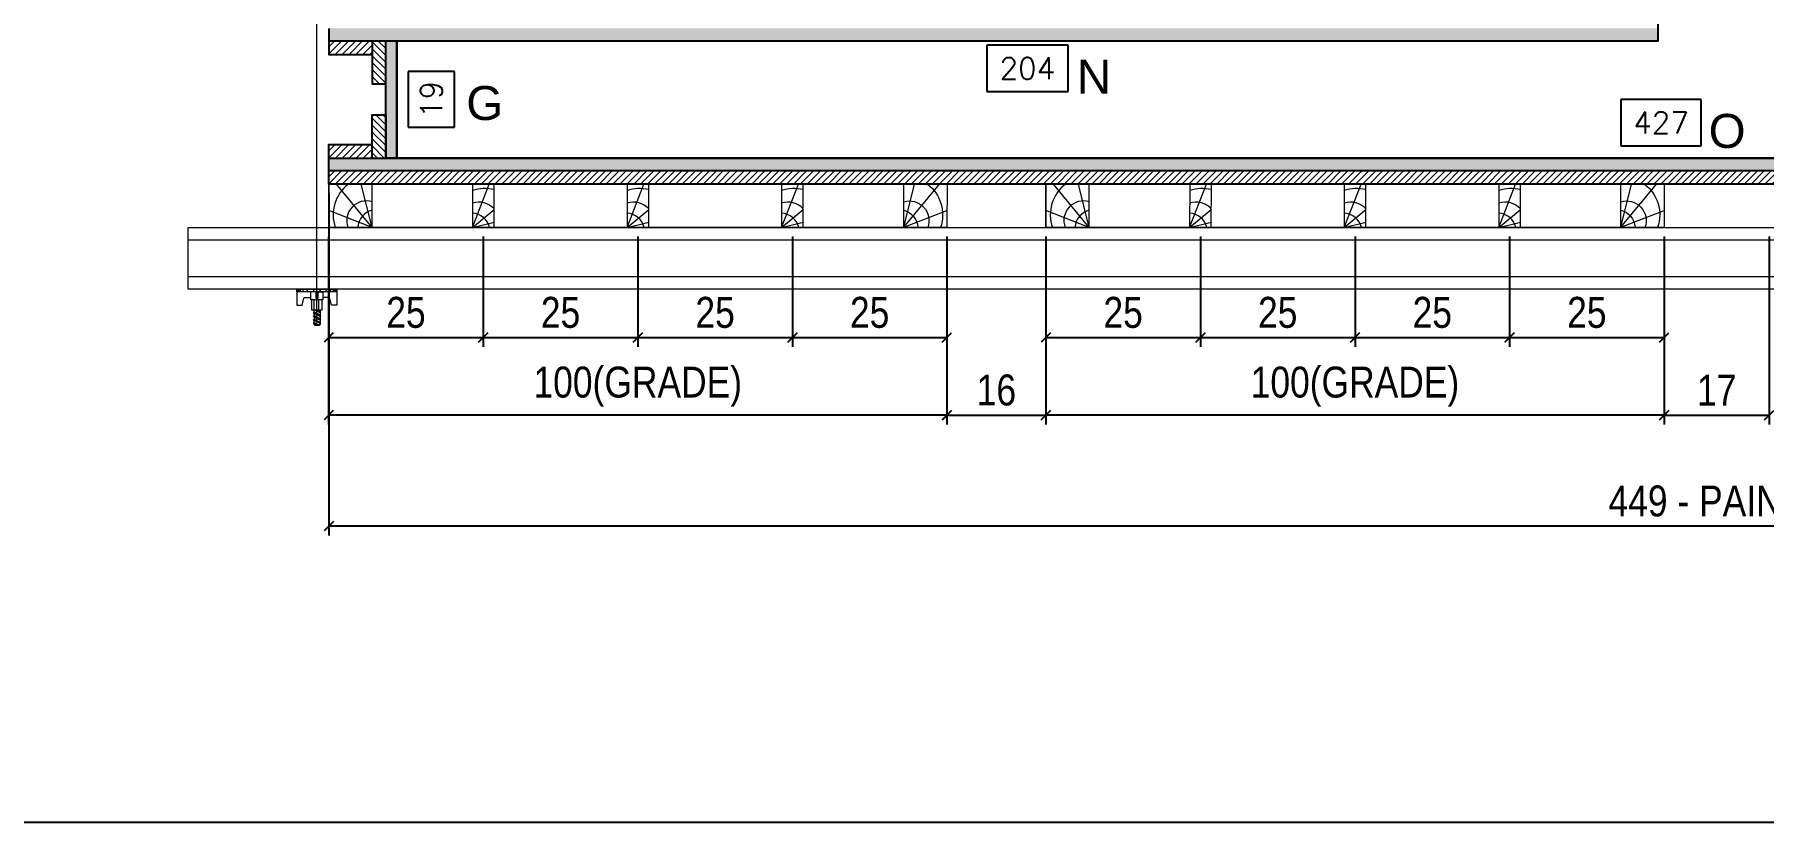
# Model space of a CAD drawing. Extents: x 14400 to 24104, y -21631 to 6985.
# Drawn here: x 21611 to 22171, y 1092 to 1347 of the extents above; entities that cross this region are included whole.
import ezdxf
from ezdxf.enums import TextEntityAlignment as Align

# ---------------------------------------------------------------- set-up
doc = ezdxf.new("R2010")
doc.units = 0
for name, color, linetype in [('CHAPA', 1, 'Continuous'), ('COTA', 241, 'Continuous'), ('MTH-PILAR-SEGUE', 5, 'Continuous'), ('SARRAFO', 251, 'Continuous'), ('TEXTO_GERAL', 7, 'Continuous')]:
    doc.layers.add(name, color=color, linetype=linetype)
for name, color, linetype, lineweight in [('Hachura', 251, 'Continuous', 9), ('Madeira', 126, 'Continuous', 18), ('Perfil Metálico', 224, 'Continuous', 18)]:
    doc.layers.add(name, color=color, linetype=linetype, lineweight=lineweight)
doc.styles.add('ARIAL', font='arial.ttf')
doc.styles.add('COTA TECNICA 2X', font='techl___.ttf', dxfattribs={"height": 10})
doc.styles.add('ROMANS', font='romans.shx')
doc.dimstyles.new('SECAO PILAR', dxfattribs={"dimtxt": 10, "dimasz": 3, "dimexe": 3, "dimexo": 3, "dimgap": 3, "dimtad": 1, "dimdec": 1, "dimlfac": 0.5, "dimzin": 12, "dimdsep": 46, "dimtxsty": 'COTA TECNICA 2X', "dimblk1": 'OBLIQUE', "dimblk2": 'OBLIQUE', "dimsah": 1, "dimcen": 0.9, "dimclrd": 256, "dimclre": 256, "dimclrt": 256, "dimadec": 1, "dimazin": 3, "dimtfac": 1, "dimtdec": 1, "dimtmove": 0, "dimatfit": 3, "dimfxl": 1, "dimtolj": 1, "dimtzin": 12, "dimarcsym": 0})
doc.dimstyles.new('SECÇÃO 2', dxfattribs={"dimtxt": 7, "dimasz": 6, "dimexe": 0.18, "dimexo": 2, "dimgap": -4, "dimtad": 3, "dimdec": 1, "dimlfac": 0.5, "dimzin": 12, "dimdsep": 46, "dimtxsty": 'ROMANS', "dimblk": 'ARCHTICK', "dimcen": 0.09, "dimse1": 1, "dimse2": 1, "dimsd1": 1, "dimsd2": 1, "dimclrd": 180, "dimclre": 5, "dimclrt": 1, "dimadec": 0, "dimazin": 3, "dimtfac": 1, "dimtdec": 1, "dimtofl": 0, "dimtmove": 0, "dimatfit": 3, "dimldrblk": 'ARCHTICK', "dimfxl": 1, "dimtolj": 1, "dimtzin": 0, "dimarcsym": 0})
pattern_1 = [(225, (12582.5476, -20748.7486), (1.12253202, -1.12253202), [])]
pattern_2 = [(315, (44616.3076, -7322.2923), (1.12253202, 1.12253202), [])]

# ---------------------------------------------------------------- blocks, each defined once
blk = doc.blocks.new('*D1153')
at = {"layer": 'COTA', "color": 180, "lineweight": -2, "transparency": 16777216}
for p, q in [((22153.54, 1547.16), (22138.54, 1547.16)), ((22138.54, 1547.16), (22138.54, 1522.16)), ((22153.54, 1522.16), (22153.54, 1547.16)), ((22138.54, 1522.16), (22153.54, 1522.16))]:
    blk.add_line(p, q, dxfattribs=at)
at = {"layer": 'Defpoints', "color": 0, "transparency": 16777216}
for p in [(22136.5, 1724.66), (22157.54, 1724.66), (22136.5, 1344.66)]:
    blk.add_point(p, dxfattribs=at)
at = {"layer": 'COTA', "color": 1, "transparency": 16777216, "insert": (22146.04, 1534.66), "char_height": 7, "attachment_point": 5, "rotation": 90, "style": 'ROMANS'}
blk.add_mtext('\\A1;190', dxfattribs=at)
blk = doc.blocks.new('_ArchTick')
at = {"color": 0, "linetype": 'ByBlock', "const_width": 0.15}
blk.add_lwpolyline([(-0.5, -0.5), (0.5, 0.5)], dxfattribs=at)
blk = doc.blocks.new('*D1168')
at = {"layer": 'COTA', "color": 180, "lineweight": -2, "transparency": 16777216}
for p, q in [((21945.67, 1343.19), (21919.33, 1343.19)), ((21919.33, 1343.19), (21919.33, 1328.19)), ((21945.67, 1328.19), (21945.67, 1343.19)), ((21919.33, 1328.19), (21945.67, 1328.19))]:
    blk.add_line(p, q, dxfattribs=at)
at = {"layer": 'Defpoints', "color": 0, "transparency": 16777216}
for p in [(21728.5, 1344.66), (22136.5, 1344.66), (22136.5, 1324.19)]:
    blk.add_point(p, dxfattribs=at)
at = {"layer": 'COTA', "color": 1, "transparency": 16777216, "insert": (21932.5, 1335.69), "char_height": 7, "attachment_point": 5, "style": 'ROMANS'}
blk.add_mtext('\\A1;204', dxfattribs=at)
blk = doc.blocks.new('*D1165')
at = {"layer": 'COTA', "color": 180, "lineweight": -2, "transparency": 16777216}
for p, q in [((21747.16, 1334.66), (21732.16, 1334.66)), ((21732.16, 1334.66), (21732.16, 1316.66)), ((21747.16, 1316.66), (21747.16, 1334.66)), ((21732.16, 1316.66), (21747.16, 1316.66))]:
    blk.add_line(p, q, dxfattribs=at)
at = {"layer": 'Defpoints', "color": 0, "transparency": 16777216}
for p in [(21728.5, 1344.66), (21728.5, 1306.66), (21751.16, 1306.66)]:
    blk.add_point(p, dxfattribs=at)
at = {"layer": 'COTA', "color": 1, "transparency": 16777216, "insert": (21739.66, 1325.66), "char_height": 7, "attachment_point": 5, "rotation": 90, "style": 'ROMANS'}
blk.add_mtext('\\A1;19', dxfattribs=at)
blk = doc.blocks.new('*D1167')
at = {"layer": 'COTA', "color": 180, "lineweight": -2, "transparency": 16777216}
for p, q in [((22150.5, 1325.66), (22124.5, 1325.66)), ((22124.5, 1325.66), (22124.5, 1310.66)), ((22150.5, 1310.66), (22150.5, 1325.66)), ((22124.5, 1310.66), (22150.5, 1310.66))]:
    blk.add_line(p, q, dxfattribs=at)
at = {"layer": 'Defpoints', "color": 0, "transparency": 16777216}
for p in [(21728.5, 1306.66), (22582.5, 1306.66), (22582.5, 1306.66)]:
    blk.add_point(p, dxfattribs=at)
at = {"layer": 'COTA', "color": 1, "transparency": 16777216, "insert": (22137.5, 1318.16), "char_height": 7, "attachment_point": 5, "style": 'ROMANS'}
blk.add_mtext('\\A1;427', dxfattribs=at)
blk = doc.blocks.new('_Oblique')
at = {"color": 0, "linetype": 'ByBlock', "lineweight": -2}
blk.add_line((-0.5, -0.5), (0.5, 0.5), dxfattribs=at)
blk = doc.blocks.new('*D1171')
at = {"layer": 'COTA', "lineweight": -2, "transparency": 16777216}
for p, q in [((21706.5, 1295.26), (21706.5, 1184.54)), ((22604.5, 1295.26), (22604.5, 1184.54)), ((22604.5, 1187.54), (21706.5, 1187.54))]:
    blk.add_line(p, q, dxfattribs=at)
at = {"layer": 'Defpoints', "color": 0, "transparency": 16777216}
for p in [(21706.5, 1298.26), (22604.5, 1298.26), (21706.5, 1187.54)]:
    blk.add_point(p, dxfattribs=at)
at = {"layer": 'COTA', "lineweight": -2, "transparency": 16777216, "xscale": 3, "yscale": 3, "zscale": 3, "rotation": 180}
blk.add_blockref('_Oblique', (21706.5, 1187.54), dxfattribs=at)
at = {"layer": 'COTA', "lineweight": -2, "transparency": 16777216, "xscale": 3, "yscale": 3, "zscale": 3}
blk.add_blockref('_Oblique', (22604.5, 1187.54), dxfattribs=at)
at = {"layer": 'COTA', "transparency": 16777216, "insert": (22155.5, 1195.64), "char_height": 10, "attachment_point": 5, "style": 'COTA TECNICA 2X'}
blk.add_mtext('\\A1;449 - PAINEL', dxfattribs=at)
blk = doc.blocks.new('PONTALETE')
at = {"layer": 'Madeira'}
for q in [(2.71, 7), (7, 5.76), (7, 1.74)]:
    blk.add_line((0, 0), q, dxfattribs=at)
blk.add_lwpolyline([(0, 0), (7, 0), (7, 7), (0, 7)], close=True, dxfattribs=at)
for centre, radius, start, end in [((2.04, 0.06), 6.23, 37.2818, 109.0913), ((1.09, 0.9), 3.19, 343.603, 109.9847), ((-0.21, -0.78), 3.09, 14.6322, 86.0383)]:
    blk.add_arc(centre, radius, start, end, dxfattribs=at)
blk = doc.blocks.new('MEIO PONTALETE')
at = {"layer": 'Madeira'}
for q in [(2.71, 7), (3.5, 2.88), (3.5, 0.87)]:
    blk.add_line((0, 0), q, dxfattribs=at)
blk.add_lwpolyline([(0, 0), (3.5, 0), (3.5, 7), (0, 7)], close=True, dxfattribs=at)
for centre, radius, start, end in [((2.04, 0.06), 6.23, 76.4499, 109.0913), ((1.09, 0.9), 3.19, 40.9063, 109.9847), ((-0.21, -0.78), 3.09, 14.6322, 86.0383)]:
    blk.add_arc(centre, radius, start, end, dxfattribs=at)
blk = doc.blocks.new('*D2479')
at = {"layer": 'COTA', "lineweight": -2, "transparency": 16777216}
for p, q in [((21706.45, 1281.29), (21706.45, 1245.57)), ((21756.47, 1281.29), (21756.47, 1245.57)), ((21706.45, 1248.57), (21756.47, 1248.57))]:
    blk.add_line(p, q, dxfattribs=at)
at = {"layer": 'Defpoints', "color": 0, "transparency": 16777216}
for p in [(21706.45, 1284.29), (21756.47, 1284.29), (21756.47, 1248.57)]:
    blk.add_point(p, dxfattribs=at)
at = {"layer": 'COTA', "lineweight": -2, "transparency": 16777216, "xscale": 3, "yscale": 3, "zscale": 3, "rotation": 180}
blk.add_blockref('_Oblique', (21706.45, 1248.57), dxfattribs=at)
at = {"layer": 'COTA', "lineweight": -2, "transparency": 16777216, "xscale": 3, "yscale": 3, "zscale": 3}
blk.add_blockref('_Oblique', (21756.47, 1248.57), dxfattribs=at)
at = {"layer": 'COTA', "transparency": 16777216, "insert": (21731.46, 1256.68), "char_height": 10, "attachment_point": 5, "style": 'COTA TECNICA 2X'}
blk.add_mtext('\\A1;25', dxfattribs=at)
blk = doc.blocks.new('*D2480')
at = {"layer": 'COTA', "lineweight": -2, "transparency": 16777216}
for p, q in [((21756.47, 1281.29), (21756.47, 1245.57)), ((21806.47, 1281.29), (21806.47, 1245.57)), ((21756.47, 1248.57), (21806.47, 1248.57))]:
    blk.add_line(p, q, dxfattribs=at)
at = {"layer": 'Defpoints', "color": 0, "transparency": 16777216}
for p in [(21756.47, 1284.29), (21806.47, 1284.29), (21806.47, 1248.57)]:
    blk.add_point(p, dxfattribs=at)
at = {"layer": 'COTA', "lineweight": -2, "transparency": 16777216, "xscale": 3, "yscale": 3, "zscale": 3, "rotation": 180}
blk.add_blockref('_Oblique', (21756.47, 1248.57), dxfattribs=at)
at = {"layer": 'COTA', "lineweight": -2, "transparency": 16777216, "xscale": 3, "yscale": 3, "zscale": 3}
blk.add_blockref('_Oblique', (21806.47, 1248.57), dxfattribs=at)
at = {"layer": 'COTA', "transparency": 16777216, "insert": (21781.47, 1256.68), "char_height": 10, "attachment_point": 5, "style": 'COTA TECNICA 2X'}
blk.add_mtext('\\A1;25', dxfattribs=at)
blk = doc.blocks.new('*D2481')
at = {"layer": 'COTA', "lineweight": -2, "transparency": 16777216}
for p, q in [((21806.47, 1281.29), (21806.47, 1245.57)), ((21856.47, 1281.29), (21856.47, 1245.57)), ((21806.47, 1248.57), (21856.47, 1248.57))]:
    blk.add_line(p, q, dxfattribs=at)
at = {"layer": 'Defpoints', "color": 0, "transparency": 16777216}
for p in [(21806.47, 1284.29), (21856.47, 1284.29), (21856.47, 1248.57)]:
    blk.add_point(p, dxfattribs=at)
at = {"layer": 'COTA', "lineweight": -2, "transparency": 16777216, "xscale": 3, "yscale": 3, "zscale": 3, "rotation": 180}
blk.add_blockref('_Oblique', (21806.47, 1248.57), dxfattribs=at)
at = {"layer": 'COTA', "lineweight": -2, "transparency": 16777216, "xscale": 3, "yscale": 3, "zscale": 3}
blk.add_blockref('_Oblique', (21856.47, 1248.57), dxfattribs=at)
at = {"layer": 'COTA', "transparency": 16777216, "insert": (21831.47, 1256.68), "char_height": 10, "attachment_point": 5, "style": 'COTA TECNICA 2X'}
blk.add_mtext('\\A1;25', dxfattribs=at)
blk = doc.blocks.new('*D2482')
at = {"layer": 'COTA', "lineweight": -2, "transparency": 16777216}
for p, q in [((21706.45, 1281.29), (21706.45, 1220.46)), ((21906.46, 1281.28), (21906.46, 1220.46)), ((21906.46, 1223.46), (21706.45, 1223.46))]:
    blk.add_line(p, q, dxfattribs=at)
at = {"layer": 'Defpoints', "color": 0, "transparency": 16777216}
for p in [(21706.45, 1284.29), (21906.46, 1284.28), (21706.45, 1223.46)]:
    blk.add_point(p, dxfattribs=at)
at = {"layer": 'COTA', "lineweight": -2, "transparency": 16777216, "xscale": 3, "yscale": 3, "zscale": 3, "rotation": 180}
blk.add_blockref('_Oblique', (21706.45, 1223.46), dxfattribs=at)
at = {"layer": 'COTA', "lineweight": -2, "transparency": 16777216, "xscale": 3, "yscale": 3, "zscale": 3}
blk.add_blockref('_Oblique', (21906.46, 1223.46), dxfattribs=at)
at = {"layer": 'COTA', "transparency": 16777216, "insert": (21806.45, 1232.68), "char_height": 10, "attachment_point": 5, "style": 'COTA TECNICA 2X'}
blk.add_mtext('\\A1;100(GRADE)', dxfattribs=at)
blk = doc.blocks.new('*D2483')
at = {"layer": 'COTA', "lineweight": -2, "transparency": 16777216}
for p, q in [((21856.47, 1281.29), (21856.47, 1245.57)), ((21906.46, 1281.24), (21906.46, 1245.57)), ((21856.47, 1248.57), (21906.46, 1248.57))]:
    blk.add_line(p, q, dxfattribs=at)
at = {"layer": 'Defpoints', "color": 0, "transparency": 16777216}
for p in [(21856.47, 1284.29), (21906.46, 1284.24), (21906.46, 1248.57)]:
    blk.add_point(p, dxfattribs=at)
at = {"layer": 'COTA', "lineweight": -2, "transparency": 16777216, "xscale": 3, "yscale": 3, "zscale": 3, "rotation": 180}
blk.add_blockref('_Oblique', (21856.47, 1248.57), dxfattribs=at)
at = {"layer": 'COTA', "lineweight": -2, "transparency": 16777216, "xscale": 3, "yscale": 3, "zscale": 3}
blk.add_blockref('_Oblique', (21906.46, 1248.57), dxfattribs=at)
at = {"layer": 'COTA', "transparency": 16777216, "insert": (21881.47, 1256.68), "char_height": 10, "attachment_point": 5, "style": 'COTA TECNICA 2X'}
blk.add_mtext('\\A1;25', dxfattribs=at)
blk = doc.blocks.new('*D2484')
at = {"layer": 'COTA', "lineweight": -2, "transparency": 16777216}
for p, q in [((21938.45, 1281.29), (21938.45, 1245.57)), ((21988.48, 1281.29), (21988.48, 1245.57)), ((21938.45, 1248.57), (21988.48, 1248.57))]:
    blk.add_line(p, q, dxfattribs=at)
at = {"layer": 'Defpoints', "color": 0, "transparency": 16777216}
for p in [(21938.45, 1284.29), (21988.48, 1284.29), (21988.48, 1248.57)]:
    blk.add_point(p, dxfattribs=at)
at = {"layer": 'COTA', "lineweight": -2, "transparency": 16777216, "xscale": 3, "yscale": 3, "zscale": 3, "rotation": 180}
blk.add_blockref('_Oblique', (21938.45, 1248.57), dxfattribs=at)
at = {"layer": 'COTA', "lineweight": -2, "transparency": 16777216, "xscale": 3, "yscale": 3, "zscale": 3}
blk.add_blockref('_Oblique', (21988.48, 1248.57), dxfattribs=at)
at = {"layer": 'COTA', "transparency": 16777216, "insert": (21963.47, 1256.68), "char_height": 10, "attachment_point": 5, "style": 'COTA TECNICA 2X'}
blk.add_mtext('\\A1;25', dxfattribs=at)
blk = doc.blocks.new('*D2485')
at = {"layer": 'COTA', "lineweight": -2, "transparency": 16777216}
for p, q in [((21988.48, 1281.29), (21988.48, 1245.57)), ((22038.48, 1281.29), (22038.48, 1245.57)), ((21988.48, 1248.57), (22038.48, 1248.57))]:
    blk.add_line(p, q, dxfattribs=at)
at = {"layer": 'Defpoints', "color": 0, "transparency": 16777216}
for p in [(21988.48, 1284.29), (22038.48, 1284.29), (22038.48, 1248.57)]:
    blk.add_point(p, dxfattribs=at)
at = {"layer": 'COTA', "lineweight": -2, "transparency": 16777216, "xscale": 3, "yscale": 3, "zscale": 3, "rotation": 180}
blk.add_blockref('_Oblique', (21988.48, 1248.57), dxfattribs=at)
at = {"layer": 'COTA', "lineweight": -2, "transparency": 16777216, "xscale": 3, "yscale": 3, "zscale": 3}
blk.add_blockref('_Oblique', (22038.48, 1248.57), dxfattribs=at)
at = {"layer": 'COTA', "transparency": 16777216, "insert": (22013.48, 1256.68), "char_height": 10, "attachment_point": 5, "style": 'COTA TECNICA 2X'}
blk.add_mtext('\\A1;25', dxfattribs=at)
blk = doc.blocks.new('*D2486')
at = {"layer": 'COTA', "lineweight": -2, "transparency": 16777216}
for p, q in [((22038.48, 1281.29), (22038.48, 1245.57)), ((22088.48, 1281.29), (22088.48, 1245.57)), ((22038.48, 1248.57), (22088.48, 1248.57))]:
    blk.add_line(p, q, dxfattribs=at)
at = {"layer": 'Defpoints', "color": 0, "transparency": 16777216}
for p in [(22038.48, 1284.29), (22088.48, 1284.29), (22088.48, 1248.57)]:
    blk.add_point(p, dxfattribs=at)
at = {"layer": 'COTA', "lineweight": -2, "transparency": 16777216, "xscale": 3, "yscale": 3, "zscale": 3, "rotation": 180}
blk.add_blockref('_Oblique', (22038.48, 1248.57), dxfattribs=at)
at = {"layer": 'COTA', "lineweight": -2, "transparency": 16777216, "xscale": 3, "yscale": 3, "zscale": 3}
blk.add_blockref('_Oblique', (22088.48, 1248.57), dxfattribs=at)
at = {"layer": 'COTA', "transparency": 16777216, "insert": (22063.48, 1256.68), "char_height": 10, "attachment_point": 5, "style": 'COTA TECNICA 2X'}
blk.add_mtext('\\A1;25', dxfattribs=at)
blk = doc.blocks.new('*D2487')
at = {"layer": 'COTA', "lineweight": -2, "transparency": 16777216}
for p, q in [((21938.45, 1281.29), (21938.45, 1220.46)), ((22138.47, 1281.28), (22138.47, 1220.46)), ((22138.47, 1223.46), (21938.45, 1223.46))]:
    blk.add_line(p, q, dxfattribs=at)
at = {"layer": 'Defpoints', "color": 0, "transparency": 16777216}
for p in [(21938.45, 1284.29), (22138.47, 1284.28), (21938.45, 1223.46)]:
    blk.add_point(p, dxfattribs=at)
at = {"layer": 'COTA', "lineweight": -2, "transparency": 16777216, "xscale": 3, "yscale": 3, "zscale": 3, "rotation": 180}
blk.add_blockref('_Oblique', (21938.45, 1223.46), dxfattribs=at)
at = {"layer": 'COTA', "lineweight": -2, "transparency": 16777216, "xscale": 3, "yscale": 3, "zscale": 3}
blk.add_blockref('_Oblique', (22138.47, 1223.46), dxfattribs=at)
at = {"layer": 'COTA', "transparency": 16777216, "insert": (22038.46, 1232.68), "char_height": 10, "attachment_point": 5, "style": 'COTA TECNICA 2X'}
blk.add_mtext('\\A1;100(GRADE)', dxfattribs=at)
blk = doc.blocks.new('*D2488')
at = {"layer": 'COTA', "lineweight": -2, "transparency": 16777216}
for p, q in [((22088.48, 1281.29), (22088.48, 1245.57)), ((22138.47, 1281.24), (22138.47, 1245.57)), ((22088.48, 1248.57), (22138.47, 1248.57))]:
    blk.add_line(p, q, dxfattribs=at)
at = {"layer": 'Defpoints', "color": 0, "transparency": 16777216}
for p in [(22088.48, 1284.29), (22138.47, 1284.24), (22138.47, 1248.57)]:
    blk.add_point(p, dxfattribs=at)
at = {"layer": 'COTA', "lineweight": -2, "transparency": 16777216, "xscale": 3, "yscale": 3, "zscale": 3, "rotation": 180}
blk.add_blockref('_Oblique', (22088.48, 1248.57), dxfattribs=at)
at = {"layer": 'COTA', "lineweight": -2, "transparency": 16777216, "xscale": 3, "yscale": 3, "zscale": 3}
blk.add_blockref('_Oblique', (22138.47, 1248.57), dxfattribs=at)
at = {"layer": 'COTA', "transparency": 16777216, "insert": (22113.47, 1256.68), "char_height": 10, "attachment_point": 5, "style": 'COTA TECNICA 2X'}
blk.add_mtext('\\A1;25', dxfattribs=at)
blk = doc.blocks.new('*D2499')
at = {"layer": 'COTA', "lineweight": -2, "transparency": 16777216}
for p, q in [((21906.48, 1281.26), (21906.48, 1220.46)), ((21938.49, 1281.27), (21938.49, 1220.46)), ((21906.48, 1223.46), (21938.49, 1223.46))]:
    blk.add_line(p, q, dxfattribs=at)
at = {"layer": 'Defpoints', "color": 0, "transparency": 16777216}
for p in [(21906.48, 1284.26), (21938.49, 1284.27), (21938.49, 1223.46)]:
    blk.add_point(p, dxfattribs=at)
at = {"layer": 'COTA', "lineweight": -2, "transparency": 16777216, "xscale": 3, "yscale": 3, "zscale": 3, "rotation": 180}
blk.add_blockref('_Oblique', (21906.48, 1223.46), dxfattribs=at)
at = {"layer": 'COTA', "lineweight": -2, "transparency": 16777216, "xscale": 3, "yscale": 3, "zscale": 3}
blk.add_blockref('_Oblique', (21938.49, 1223.46), dxfattribs=at)
at = {"layer": 'COTA', "transparency": 16777216, "insert": (21922.48, 1231.56), "char_height": 10, "attachment_point": 5, "style": 'COTA TECNICA 2X'}
blk.add_mtext('\\A1;16', dxfattribs=at)
blk = doc.blocks.new('*D2501')
at = {"layer": 'COTA', "lineweight": -2, "transparency": 16777216}
for p, q in [((22138.48, 1281.26), (22138.48, 1220.46)), ((22172.49, 1281.27), (22172.49, 1220.46)), ((22138.48, 1223.46), (22172.49, 1223.46))]:
    blk.add_line(p, q, dxfattribs=at)
at = {"layer": 'Defpoints', "color": 0, "transparency": 16777216}
for p in [(22138.48, 1284.26), (22172.49, 1284.27), (22172.49, 1223.46)]:
    blk.add_point(p, dxfattribs=at)
at = {"layer": 'COTA', "lineweight": -2, "transparency": 16777216, "xscale": 3, "yscale": 3, "zscale": 3, "rotation": 180}
blk.add_blockref('_Oblique', (22138.48, 1223.46), dxfattribs=at)
at = {"layer": 'COTA', "lineweight": -2, "transparency": 16777216, "xscale": 3, "yscale": 3, "zscale": 3}
blk.add_blockref('_Oblique', (22172.49, 1223.46), dxfattribs=at)
at = {"layer": 'COTA', "transparency": 16777216, "insert": (22155.48, 1231.54), "char_height": 10, "attachment_point": 5, "style": 'COTA TECNICA 2X'}
blk.add_mtext('\\A1;17', dxfattribs=at)
blk = doc.blocks.new('C')
at = {"layer": 'Hachura', "color": 0}
for p, q in [((0, 3.22), (0, -3.22)), ((0.45, 3.22), (0, 3.22)), ((0.46, 3.16), (0, 3.16)), ((0.46, 3.05), (0, 3.05)), ((0.46, 2.88), (0, 2.88)), ((0.45, -3.23), (0.45, 3.22)), ((0.45, 3.22), (2.58, 3.22)), ((2.58, 3.22), (2.58, 2.39)), ((0, 2.75), (0, -1.16)), ((0.46, 2.65), (0, 2.65)), ((0.46, 2.23), (0, 2.23)), ((0.46, 1.51), (0, 1.51)), ((0.39, 0.49), (0.17, 0.49)), ((1.74, 0.97), (0.45, 0.97)), ((1.45, 0.1), (0.45, 0.1)), ((1.35, 1.94), (1.35, 0.96)), ((2.58, 2.39), (1.47, 2.09)), ((1.74, -0.97), (1.74, 0.97)), ((1.74, 0.97), (1.74, 0.84)), ((1.74, 0.97), (1.74, 0.84)), ((1.74, 0.84), (3.35, 0.84)), ((3.35, 0.45), (1.74, 0.45)), ((3.32, 0.84), (3.32, -0.84)), ((3.35, 0.84), (3.35, -0.84)), ((3.68, 0.45), (3.35, 0.45)), ((3.84, -0.52), (3.35, 0.45)), ((3.35, 0.06), (3.67, -0.57)), ((3.68, 0.45), (4.16, -0.52)), ((3.72, 0.5), (4.25, -0.57)), ((4.37, -0.55), (3.83, 0.53)), ((4.15, 0.45), (3.93, 0.45)), ((4.42, -0.52), (3.93, 0.45)), ((4.15, 0.45), (4.26, 0.45)), ((4.26, 0.45), (4.74, -0.52)), ((4.3, 0.5), (4.83, -0.57)), ((4.95, -0.55), (4.41, 0.53)), ((4.51, 0.45), (4.84, 0.45)), ((5, -0.52), (4.51, 0.45)), ((4.84, 0.45), (5.32, -0.52)), ((4.88, 0.5), (5.41, -0.57)), ((5.53, -0.55), (4.99, 0.53)), ((5.58, -0.52), (5.09, 0.45)), ((5.42, 0.45), (5.09, 0.45)), ((5.58, -0.52), (5.09, 0.45)), ((5.42, 0.45), (5.74, -0.19)), ((5.46, 0.5), (5.74, -0.07)), ((5.74, 0.19), (5.57, 0.53)), ((5.74, 0.32), (5.68, 0.45)), ((5.68, 0.45), (5.74, 0.45)), ((5.74, 0.45), (5.9, 0.29)), ((5.74, 0.45), (5.74, -0.52)), ((5.9, -0.36), (5.9, 0.29)), ((0.45, 0), (0, 0)), ((0.46, -1.52), (0, -1.52)), ((0.46, -2.23), (0, -2.23)), ((0.46, -2.65), (0, -2.65)), ((0.08, -0.48), (0.29, -0.48)), ((0.29, -0.48), (0.4, -0.48)), ((0.45, 0), (0.45, -0.97)), ((0.45, -0.16), (1.45, -0.16)), ((0.45, -0.65), (0.45, -0.32)), ((0.45, -3.23), (0.45, -0.65)), ((0.45, -0.97), (1.74, -0.97)), ((1.35, -1.94), (1.35, -0.97)), ((2.58, -2.39), (1.47, -2.1)), ((3.35, -0.32), (1.74, -0.32)), ((3.35, -0.84), (1.74, -0.84)), ((2.58, -3.23), (2.58, -2.39)), ((3.35, -0.07), (3.58, -0.52)), ((3.35, -0.52), (3.58, -0.52)), ((3.84, -0.52), (4.16, -0.52)), ((4.42, -0.52), (4.74, -0.52)), ((4.63, -0.52), (4.74, -0.52)), ((5, -0.52), (5.32, -0.52)), ((5.58, -0.52), (5.74, -0.52)), ((5.74, -0.52), (5.9, -0.36)), ((5.74, -0.52), (5.74, -0.52)), ((0.46, -2.88), (0, -2.88)), ((0.46, -3.05), (0, -3.05)), ((0.46, -3.16), (0, -3.16)), ((0, -3.22), (2.57, -3.22))]:
    blk.add_line(p, q, dxfattribs=at)
for centre, radius, start, end in [((1.52, 1.94), 0.161, 104.7436, 180), ((1.44, -0.03), 0.129, 272.695, 87.305), ((3.81, 0.39), 0.143, 25.5688, 154.4312), ((4.39, 0.39), 0.143, 25.5688, 154.4312), ((4.97, 0.39), 0.143, 25.5688, 154.4312), ((5.55, 0.39), 0.143, 25.5688, 154.4312), ((0.17, -0.37), 0.174, 221.744, 317.8592), ((1.52, -1.94), 0.161, 180, 255.2564), ((3.71, -0.4), 0.174, 222.1408, 318.256), ((4.29, -0.4), 0.174, 222.1408, 318.256), ((4.87, -0.4), 0.174, 222.1408, 318.256), ((5.45, -0.4), 0.174, 222.1408, 318.256), ((5.61, -0.4), 0.174, 317.8592, 318.256)]:
    blk.add_arc(centre, radius, start, end, dxfattribs=at)

msp = doc.modelspace()

# ---------------------------------------------------------------- hatches: boundary and pattern name
at = {"layer": 'Hachura'}
h = msp.add_hatch(color=256, dxfattribs=at)
h.dxf.hatch_style = 1
h.paths.add_polyline_path([(22136.5, 1344.66), (22136.5, 1348.66), (21706.5, 1348.66), (21706.5, 1344.66)])
h = msp.add_hatch(dxfattribs=at)
h.set_pattern_fill('ANSI31', color=256, scale=0.5, angle=180, style=0)
h.set_pattern_definition(pattern_1)
h.paths.add_polyline_path([(21720.5, 1344.66), (21720.5, 1340.26), (21706.5, 1340.26), (21706.5, 1344.66)])
h = msp.add_hatch(dxfattribs=at)
h.set_pattern_fill('ANSI31', color=256, scale=0.5, angle=270, style=0)
h.set_pattern_definition(pattern_2)
h.paths.add_polyline_path([(21724.9, 1330.66), (21720.5, 1330.66), (21720.5, 1344.66), (21724.9, 1344.66)])
h = msp.add_hatch(color=256, dxfattribs=at)
h.dxf.hatch_style = 1
h.paths.add_polyline_path([(21724.9, 1344.66), (21728.5, 1344.66), (21728.5, 1306.66), (21724.9, 1306.66)])
h = msp.add_hatch(dxfattribs=at)
h.set_pattern_fill('ANSI31', color=256, scale=0.5, angle=270, style=0)
h.set_pattern_definition(pattern_2)
h.paths.add_polyline_path([(21724.9, 1320.66), (21720.5, 1320.66), (21720.5, 1306.66), (21724.9, 1306.66)])
h = msp.add_hatch(dxfattribs=at)
h.set_pattern_fill('ANSI31', color=256, scale=0.5, angle=180, style=0)
h.set_pattern_definition(pattern_1)
h.paths.add_polyline_path([(21720.5, 1306.66), (21720.5, 1311.06), (21706.5, 1311.06), (21706.5, 1306.66)])
h = msp.add_hatch(color=256, dxfattribs=at)
h.dxf.hatch_style = 1
h.paths.add_polyline_path([(22604.5, 1302.66), (22604.5, 1306.66), (21706.5, 1306.66), (21706.5, 1302.66)])
h = msp.add_hatch(dxfattribs=at)
h.set_pattern_fill('ANSI31', color=256, scale=0.5, angle=180, style=0)
h.set_pattern_definition([(225, (12610.5476, -20740.3486), (1.12253202, -1.12253202), [])])
h.paths.add_polyline_path([(22604.5, 1298.26), (22604.5, 1302.66), (21706.5, 1302.66), (21706.5, 1298.26)])

# ---------------------------------------------------------------- linework, layer by layer
at = {"layer": 'CHAPA'}
for points in [[(21706.5, 1348.66), (21706.5, 1344.66), (22136.5, 1344.66), (22136.5, 1348.66)], [(21706.5, 1302.66), (21706.5, 1306.66), (22604.5, 1306.66), (22604.5, 1302.66)]]:
    msp.add_lwpolyline(points, dxfattribs=at)
msp.add_lwpolyline([(21724.9, 1344.66), (21728.5, 1344.66), (21728.5, 1306.66), (21724.9, 1306.66)], close=True, dxfattribs=at)
at = {"layer": 'COTA'}
msp.add_lwpolyline([(21532.94, 2489.45), (24104.17, 2489.45), (24104.17, 1091.66), (21532.94, 1091.66)], close=True, dxfattribs=at)
at = {"layer": 'Hachura'}
msp.add_line((21702.63, 1253.46), (21702.64, 1393.79), dxfattribs=at)
at = {"layer": 'Madeira'}
for points in [[(21706.48, 1284.26), (21706.5, 1298.26), (21906.49, 1298.26), (21906.48, 1284.26)], [(21938.49, 1284.26), (21938.51, 1298.26), (22138.5, 1298.26), (22138.48, 1284.26)]]:
    msp.add_lwpolyline(points, close=True, dxfattribs=at)
at = {"layer": 'MTH-PILAR-SEGUE', "linetype": 'Continuous'}
msp.add_lwpolyline([(22136.5, 1344.66), (22136.5, 1724.66), (21728.5, 1724.66), (21728.5, 1762.66), (22136.5, 1762.66), (22136.5, 2142.66), (21728.5, 2142.66), (21728.5, 2180.66), (22618.5, 2180.66), (22618.5, 2142.66), (22174.5, 2142.66), (22174.5, 1762.66), (22582.5, 1762.66), (22582.5, 1724.66), (22174.5, 1724.66), (22174.5, 1344.66), (22582.5, 1344.66), (22582.5, 1306.66), (21728.5, 1306.66), (21728.5, 1344.66), (22136.5, 1344.66)], dxfattribs=at)
at = {"layer": 'Perfil Metálico'}
for points in [[(21661.04, 1264.26), (21661.04, 1284.26), (22649.94, 1284.26), (22649.94, 1264.26)], [(22649.94, 1280.26), (22649.94, 1268.26), (21661.04, 1268.26), (21661.04, 1280.26)]]:
    msp.add_lwpolyline(points, close=True, dxfattribs=at)
at = {"layer": 'SARRAFO'}
for points in [[(21706.5, 1344.66), (21706.5, 1340.26), (21720.5, 1340.26)], [(21720.5, 1344.66), (21720.5, 1330.66), (21724.9, 1330.66), (21724.9, 1344.66)], [(21720.5, 1306.66), (21720.5, 1320.66), (21724.9, 1320.66), (21724.9, 1306.66)], [(21706.5, 1306.66), (21706.5, 1311.06), (21720.5, 1311.06)]]:
    msp.add_lwpolyline(points, dxfattribs=at)
msp.add_lwpolyline([(21706.5, 1302.66), (22604.5, 1302.66), (22604.5, 1298.26), (21706.5, 1298.26)], close=True, dxfattribs=at)

# ---------------------------------------------------------------- block references
at = {"layer": 'Hachura', "linetype": 'Continuous', "xscale": -2, "yscale": 2, "zscale": 2, "rotation": 90}
msp.add_blockref('C', (21702.63, 1264.26), dxfattribs=at)
at = {"layer": 'Madeira'}
for name, p, xscale, yscale, zscale, rotation in [('PONTALETE', (21720.48, 1284.25), 2, 2, 2, 89.93708930310329), ('MEIO PONTALETE', (21752.98, 1284.26), 1.999999997962732, 1.999999997962732, 1.999999997962732, 359.9370893031033), ('MEIO PONTALETE', (21802.98, 1284.26), 1.999999997962732, 1.999999997962732, 1.999999997962732, 359.9370893031033), ('MEIO PONTALETE', (21852.98, 1284.26), 1.999999997962732, 1.999999997962732, 1.999999997962732, 359.9370893031033), ('PONTALETE', (21892.48, 1284.27), -2, 2, 2, 269.9370893031033), ('PONTALETE', (21952.49, 1284.25), 2, 2, 2, 89.93708930310329), ('MEIO PONTALETE', (21984.99, 1284.26), 1.999999997962732, 1.999999997962732, 1.999999997962732, 359.9370893031033), ('MEIO PONTALETE', (22034.99, 1284.26), 1.999999997962732, 1.999999997962732, 1.999999997962732, 359.9370893031033), ('MEIO PONTALETE', (22084.99, 1284.26), 1.999999997962732, 1.999999997962732, 1.999999997962732, 359.9370893031033), ('PONTALETE', (22124.48, 1284.27), -2, 2, 2, 269.9370893031033)]:
    msp.add_blockref(name, p, dxfattribs=dict(at, xscale=xscale, yscale=yscale, zscale=zscale, rotation=rotation))

# ---------------------------------------------------------------- texts
at = {"layer": 'TEXTO_GERAL', "style": 'ARIAL'}
for s, p in [('N', (21954.03, 1333)), ('G', (21756.94, 1324.5)), ('O', (22158.86, 1315.47))]:
    msp.add_text(s, height=11, dxfattribs=at).set_placement(p, align=Align.MIDDLE_CENTER)

# ---------------------------------------------------------------- dimensions: what is measured, and where the dimension line sits
at = {"layer": 'COTA'}
for base, p1, p2, angle, picture, middle in [((22157.54, 1724.66), (22136.5, 1344.66), (22136.5, 1724.66), 90, '*D1153', (22157.54, 1534.66)), ((21751.16, 1306.66), (21728.5, 1344.66), (21728.5, 1306.66), 270, '*D1165', (21751.16, 1325.66))]:
    dim = msp.add_linear_dim(base=base, p1=p1, p2=p2, angle=angle, dimstyle='SECÇÃO 2', dxfattribs=at)
    dim.commit()
    dim.dimension.update_dxf_attribs({"geometry": picture, "text_midpoint": middle, "dimtype": 160})
for base, p1, p2, picture, middle in [((22136.5, 1324.19), (21728.5, 1344.66), (22136.5, 1344.66), '*D1168', (21932.5, 1324.19)), ((22582.5, 1306.66), (21728.5, 1306.66), (22582.5, 1306.66), '*D1167', (22137.5, 1306.66))]:
    dim = msp.add_linear_dim(base=base, p1=p1, p2=p2, dimstyle='SECÇÃO 2', dxfattribs=at)
    dim.commit()
    dim.dimension.update_dxf_attribs({"geometry": picture, "text_midpoint": middle, "dimtype": 160})
for base, p1, p2, text, picture, middle in [((21706.5, 1187.54), (22604.5, 1298.26), (21706.5, 1298.26), '<> - PAINEL', '*D1171', (22155.5, 1195.64)), ((21706.45, 1223.46), (21906.46, 1284.28), (21706.45, 1284.29), '<>(GRADE)', '*D2482', (21806.45, 1232.68)), ((21938.45, 1223.46), (22138.47, 1284.28), (21938.45, 1284.29), '<>(GRADE)', '*D2487', (22038.46, 1232.68))]:
    dim = msp.add_linear_dim(base=base, p1=p1, p2=p2, text=text, dimstyle='SECAO PILAR', dxfattribs=at)
    dim.commit()
    dim.dimension.update_dxf_attribs({"geometry": picture, "text_midpoint": middle})
for base, p1, p2, picture, middle in [((21756.47, 1248.57), (21706.45, 1284.29), (21756.47, 1284.29), '*D2479', (21731.46, 1256.68)), ((21806.47, 1248.57), (21756.47, 1284.29), (21806.47, 1284.29), '*D2480', (21781.47, 1256.68)), ((21856.47, 1248.57), (21806.47, 1284.29), (21856.47, 1284.29), '*D2481', (21831.47, 1256.68)), ((21906.46, 1248.57), (21856.47, 1284.29), (21906.46, 1284.24), '*D2483', (21881.47, 1256.68)), ((21938.49, 1223.46), (21906.48, 1284.26), (21938.49, 1284.27), '*D2499', (21922.48, 1231.56)), ((21988.48, 1248.57), (21938.45, 1284.29), (21988.48, 1284.29), '*D2484', (21963.47, 1256.68)), ((22038.48, 1248.57), (21988.48, 1284.29), (22038.48, 1284.29), '*D2485', (22013.48, 1256.68)), ((22088.48, 1248.57), (22038.48, 1284.29), (22088.48, 1284.29), '*D2486', (22063.48, 1256.68)), ((22138.47, 1248.57), (22088.48, 1284.29), (22138.47, 1284.24), '*D2488', (22113.47, 1256.68)), ((22172.49, 1223.46), (22138.48, 1284.26), (22172.49, 1284.27), '*D2501', (22155.48, 1231.54))]:
    dim = msp.add_linear_dim(base=base, p1=p1, p2=p2, dimstyle='SECAO PILAR', dxfattribs=at)
    dim.commit()
    dim.dimension.update_dxf_attribs({"geometry": picture, "text_midpoint": middle})

doc.saveas('drawing.dxf')
